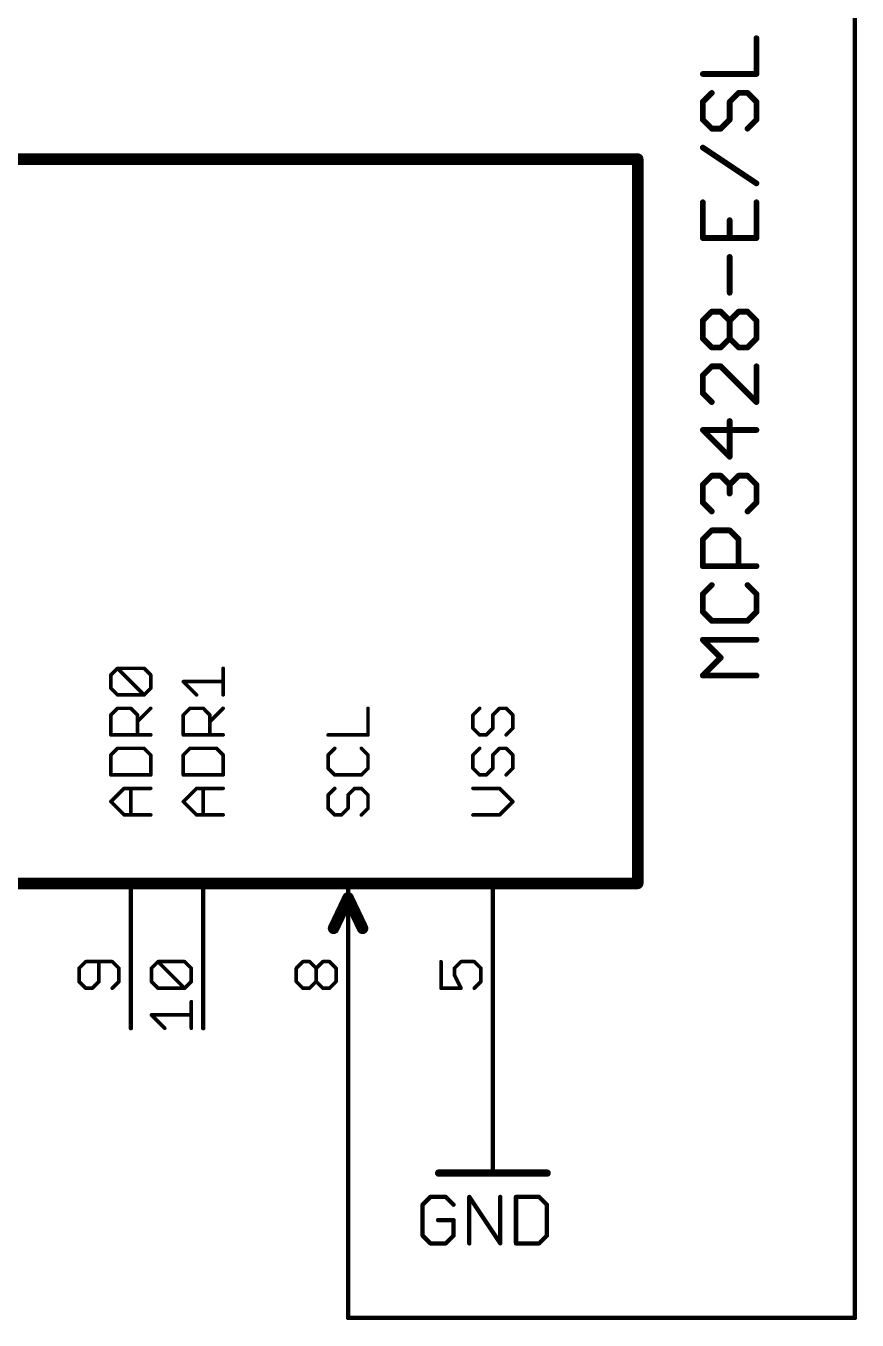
# Model space of a CAD drawing. Extents: x -48 to 226, y 23 to 111.
# Drawn here: x 196.98 to 226.14, y 27.86 to 73.25 of the extents above; entities that cross this region are included whole.
import ezdxf

# ---------------------------------------------------------------- set-up
doc = ezdxf.new("R2010")
doc.units = 0
for name, color, linetype in [('91', 94, 'CONTINUOUS'), ('94', 14, 'CONTINUOUS'), ('95', 251, 'CONTINUOUS'), ('96', 251, 'CONTINUOUS')]:
    doc.layers.add(name, color=color, linetype=linetype)

msp = doc.modelspace()

# ---------------------------------------------------------------- linework, layer by layer
at = {"layer": '91', "const_width": 0.1524}
for points in [[(226.06, 96.52), (226.06, 27.94)], [(208.28, 27.94), (208.28, 38.1)], [(213.36, 38.1), (213.36, 35.56)], [(226.06, 27.94), (208.28, 27.94)]]:
    msp.add_lwpolyline(points, dxfattribs=at)
at = {"layer": '91', "const_width": 0.0762}
for points in [[(208.3181, 38.1, 1), (208.2419, 38.1)], [(213.3981, 38.1, 1), (213.3219, 38.1)], [(213.3219, 35.56, 1), (213.3981, 35.56)], [(208.28, 27.9781, 1), (208.28, 27.9019)], [(208.2419, 27.94, 1), (208.3181, 27.94)], [(226.0219, 27.94, 1), (226.0981, 27.94)], [(226.06, 27.9019, 1), (226.06, 27.9781)]]:
    msp.add_lwpolyline(points, format="xyb", dxfattribs=at)
at = {"layer": '94'}
for points, const_width in [([(218.44, 68.58), (167.64, 68.58)], 0.4064), ([(218.44, 43.18), (218.44, 68.58)], 0.4064), ([(167.64, 43.18), (218.44, 43.18)], 0.4064), ([(200.66, 38.1), (200.66, 43.18)], 0.1524), ([(203.2, 38.1), (203.2, 43.18)], 0.1524), ([(208.28, 38.1), (208.28, 43.18)], 0.1524), ([(213.36, 38.1), (213.36, 43.18)], 0.1524), ([(208.28, 42.672), (207.772, 41.6052)], 0.4064), ([(208.28, 42.672), (208.788, 41.6052)], 0.4064), ([(213.36, 35.56), (213.36, 33.02)], 0.1524), ([(211.455, 33.02), (215.265, 33.02)], 0.254)]:
    msp.add_lwpolyline(points, dxfattribs=dict(at, const_width=const_width))
for points, const_width in [([(218.5416, 68.58, 1), (218.3384, 68.58)], 0.2032), ([(218.44, 68.4784, 1), (218.44, 68.6816)], 0.2032), ([(200.6981, 43.18, 1), (200.6219, 43.18)], 0.0762), ([(203.2381, 43.18, 1), (203.1619, 43.18)], 0.0762), ([(208.3181, 43.18, 1), (208.2419, 43.18)], 0.0762), ([(213.3981, 43.18, 1), (213.3219, 43.18)], 0.0762), ([(218.3384, 43.18, 1), (218.5416, 43.18)], 0.2032), ([(218.44, 43.0784, 1), (218.44, 43.2816)], 0.2032), ([(208.3717, 42.7157, 1), (208.1883, 42.6283)], 0.2032), ([(208.3717, 42.6283, 1), (208.1883, 42.7157)], 0.2032), ([(207.6803, 41.6489, 1), (207.8637, 41.5615)], 0.2032), ([(208.6963, 41.5615, 1), (208.8797, 41.6489)], 0.2032), ([(200.6219, 38.1, 1), (200.6981, 38.1)], 0.0762), ([(203.1619, 38.1, 1), (203.2381, 38.1)], 0.0762), ([(208.2419, 38.1, 1), (208.3181, 38.1)], 0.0762), ([(213.3219, 38.1, 1), (213.3981, 38.1)], 0.0762), ([(213.3981, 35.56, 1), (213.3219, 35.56)], 0.0762), ([(211.455, 33.0835, 1), (211.455, 32.9565)], 0.127), ([(215.265, 32.9565, 1), (215.265, 33.0835)], 0.127), ([(213.3219, 33.02, 1), (213.3981, 33.02)], 0.0762)]:
    msp.add_lwpolyline(points, format="xyb", dxfattribs=dict(at, const_width=const_width))
at = {"layer": '95', "const_width": 0.127}
for points in [[(199.9603, 50.4892), (200.1933, 50.7223)], [(199.9603, 50.0232), (199.9603, 50.4892)], [(200.1933, 50.7223), (201.1255, 50.7223)], [(201.1255, 49.7901), (200.1933, 50.7223)], [(201.1255, 50.7223), (201.3585, 50.4892)], [(201.3585, 50.4892), (201.3585, 50.0232)], [(203.8985, 49.7901), (203.8985, 50.7223)], [(200.1933, 49.7901), (199.9603, 50.0232)], [(201.3585, 50.0232), (201.1255, 49.7901)], [(202.9664, 49.7901), (202.5003, 50.2562)], [(202.5003, 50.2562), (203.8985, 50.2562)], [(201.1255, 49.7901), (200.1933, 49.7901)], [(199.9603, 49.086), (200.1933, 49.319)], [(199.9603, 48.3869), (199.9603, 49.086)], [(200.1933, 49.319), (200.6594, 49.319)], [(200.6594, 49.319), (200.8924, 49.086)], [(200.8924, 48.8529), (201.3585, 49.319)], [(200.8924, 49.086), (200.8924, 48.3869)], [(202.5003, 49.086), (202.7333, 49.319)], [(202.5003, 48.3869), (202.5003, 49.086)], [(202.7333, 49.319), (203.1994, 49.319)], [(203.1994, 49.319), (203.4324, 49.086)], [(203.4324, 48.8529), (203.8985, 49.319)], [(203.4324, 49.086), (203.4324, 48.3869)], [(208.9785, 48.3869), (208.9785, 49.319)], [(212.8933, 49.319), (212.6603, 49.086)], [(212.6603, 49.086), (212.6603, 48.6199)], [(213.3594, 49.086), (213.5924, 49.319)], [(213.3594, 48.6199), (213.3594, 49.086)], [(213.5924, 49.319), (213.8255, 49.319)], [(213.8255, 49.319), (214.0585, 49.086)], [(214.0585, 49.086), (214.0585, 48.6199)], [(212.6603, 48.6199), (212.8933, 48.3869)], [(213.1264, 48.3869), (213.3594, 48.6199)], [(214.0585, 48.6199), (213.8255, 48.3869)], [(201.3585, 48.3869), (199.9603, 48.3869)], [(203.8985, 48.3869), (202.5003, 48.3869)], [(207.5803, 48.3869), (208.9785, 48.3869)], [(212.8933, 48.3869), (213.1264, 48.3869)], [(200.1933, 47.9157), (199.9603, 47.6827)], [(199.9603, 47.6827), (199.9603, 46.9836)], [(201.1255, 47.9157), (200.1933, 47.9157)], [(201.3585, 47.6827), (201.1255, 47.9157)], [(201.3585, 46.9836), (201.3585, 47.6827)], [(202.7333, 47.9157), (202.5003, 47.6827)], [(202.5003, 47.6827), (202.5003, 46.9836)], [(203.6655, 47.9157), (202.7333, 47.9157)], [(203.8985, 47.6827), (203.6655, 47.9157)], [(203.8985, 46.9836), (203.8985, 47.6827)], [(207.8133, 47.9157), (207.5803, 47.6827)], [(207.5803, 47.6827), (207.5803, 47.2166)], [(208.9785, 47.6827), (208.7455, 47.9157)], [(208.9785, 47.2166), (208.9785, 47.6827)], [(212.8933, 47.9157), (212.6603, 47.6827)], [(212.6603, 47.6827), (212.6603, 47.2166)], [(213.3594, 47.6827), (213.5924, 47.9157)], [(213.3594, 47.2166), (213.3594, 47.6827)], [(213.5924, 47.9157), (213.8255, 47.9157)], [(213.8255, 47.9157), (214.0585, 47.6827)], [(214.0585, 47.6827), (214.0585, 47.2166)], [(207.5803, 47.2166), (207.8133, 46.9836)], [(208.7455, 46.9836), (208.9785, 47.2166)], [(212.6603, 47.2166), (212.8933, 46.9836)], [(213.1264, 46.9836), (213.3594, 47.2166)], [(214.0585, 47.2166), (213.8255, 46.9836)], [(199.9603, 46.9836), (201.3585, 46.9836)], [(202.5003, 46.9836), (203.8985, 46.9836)], [(207.8133, 46.9836), (208.7455, 46.9836)], [(212.8933, 46.9836), (213.1264, 46.9836)], [(199.9603, 46.0464), (200.4264, 46.5124)], [(200.4264, 46.5124), (201.3585, 46.5124)], [(200.6594, 45.5803), (200.6594, 46.5124)], [(202.5003, 46.0464), (202.9664, 46.5124)], [(202.9664, 46.5124), (203.8985, 46.5124)], [(203.1994, 45.5803), (203.1994, 46.5124)], [(207.8133, 46.5124), (207.5803, 46.2794)], [(207.5803, 46.2794), (207.5803, 45.8133)], [(208.2794, 46.2794), (208.5124, 46.5124)], [(208.2794, 45.8133), (208.2794, 46.2794)], [(208.5124, 46.5124), (208.7455, 46.5124)], [(208.7455, 46.5124), (208.9785, 46.2794)], [(208.9785, 46.2794), (208.9785, 45.8133)], [(213.5924, 46.5124), (212.6603, 46.5124)], [(214.0585, 46.0464), (213.5924, 46.5124)], [(200.4264, 45.5803), (199.9603, 46.0464)], [(202.9664, 45.5803), (202.5003, 46.0464)], [(207.5803, 45.8133), (207.8133, 45.5803)], [(208.0464, 45.5803), (208.2794, 45.8133)], [(208.9785, 45.8133), (208.7455, 45.5803)], [(213.5924, 45.5803), (214.0585, 46.0464)], [(201.3585, 45.5803), (200.4264, 45.5803)], [(203.8985, 45.5803), (202.9664, 45.5803)], [(207.8133, 45.5803), (208.0464, 45.5803)], [(212.6603, 45.5803), (213.5924, 45.5803)], [(199.0757, 40.4355), (198.8427, 40.2025)], [(200.0079, 40.4355), (199.0757, 40.4355)], [(199.5418, 39.7365), (199.5418, 40.4355)], [(200.2409, 40.2025), (200.0079, 40.4355)], [(201.3827, 40.2025), (201.6157, 40.4355)], [(201.6157, 40.4355), (202.5479, 40.4355)], [(202.5479, 39.5034), (201.6157, 40.4355)], [(202.5479, 40.4355), (202.7809, 40.2025)], [(206.4627, 40.2025), (206.6957, 40.4355)], [(206.6957, 40.4355), (206.9288, 40.4355)], [(206.9288, 40.4355), (207.1618, 40.2025)], [(207.1618, 40.2025), (207.3948, 40.4355)], [(207.3948, 40.4355), (207.6279, 40.4355)], [(207.6279, 40.4355), (207.8609, 40.2025)], [(211.5427, 40.4355), (211.5427, 39.5034)], [(212.0088, 40.2025), (212.2418, 40.4355)], [(212.2418, 40.4355), (212.7079, 40.4355)], [(212.7079, 40.4355), (212.9409, 40.2025)], [(198.8427, 40.2025), (198.8427, 39.7365)], [(200.2409, 39.7365), (200.2409, 40.2025)], [(201.3827, 39.7365), (201.3827, 40.2025)], [(202.7809, 40.2025), (202.7809, 39.7365)], [(206.4627, 39.7365), (206.4627, 40.2025)], [(207.1618, 39.7365), (207.1618, 40.2025)], [(207.8609, 40.2025), (207.8609, 39.7365)], [(212.0088, 39.9695), (212.0088, 40.2025)], [(212.2418, 39.5034), (212.0088, 39.9695)], [(212.9409, 40.2025), (212.9409, 39.7365)], [(198.8427, 39.7365), (199.0757, 39.5034)], [(199.0757, 39.5034), (199.3088, 39.5034)], [(199.3088, 39.5034), (199.5418, 39.7365)], [(200.0079, 39.5034), (200.2409, 39.7365)], [(201.6157, 39.5034), (201.3827, 39.7365)], [(202.5479, 39.5034), (201.6157, 39.5034)], [(202.7809, 39.7365), (202.5479, 39.5034)], [(206.6957, 39.5034), (206.4627, 39.7365)], [(206.9288, 39.5034), (206.6957, 39.5034)], [(207.1618, 39.7365), (206.9288, 39.5034)], [(207.3948, 39.5034), (207.1618, 39.7365)], [(207.6279, 39.5034), (207.3948, 39.5034)], [(207.8609, 39.7365), (207.6279, 39.5034)], [(211.5427, 39.5034), (212.2418, 39.5034)], [(212.9409, 39.7365), (212.7079, 39.5034)], [(202.7809, 38.1001), (202.7809, 39.0323)], [(201.8488, 38.1001), (201.3827, 38.5662)], [(201.3827, 38.5662), (202.7809, 38.5662)]]:
    msp.add_lwpolyline(points, dxfattribs=at)
at = {"layer": '95', "const_width": 0.0635}
for points in [[(199.9921, 50.4892, 1), (199.9286, 50.4892)], [(199.9379, 50.5117, 1), (199.9828, 50.4668)], [(200.1933, 50.754, 1), (200.1933, 50.6905)], [(200.2158, 50.7447, 1), (200.1709, 50.6998)], [(200.2158, 50.6998, 1), (200.1709, 50.7447)], [(201.1479, 50.7447, 1), (201.103, 50.6998)], [(201.1255, 50.6905, 1), (201.1255, 50.754)], [(201.3903, 50.4892, 1), (201.3268, 50.4892)], [(201.336, 50.4668, 1), (201.381, 50.5117)], [(203.9303, 50.7223, 1), (203.8668, 50.7223)], [(199.9828, 50.0456, 1), (199.9379, 50.0007)], [(199.9286, 50.0232, 1), (199.9921, 50.0232)], [(201.3268, 50.0232, 1), (201.3903, 50.0232)], [(201.381, 50.0007, 1), (201.336, 50.0456)], [(202.5003, 50.2879, 1), (202.5003, 50.2244)], [(202.5228, 50.2786, 1), (202.4779, 50.2337)], [(203.8985, 50.2244, 1), (203.8985, 50.2879)], [(200.1933, 49.8219, 1), (200.1933, 49.7584)], [(200.1709, 49.7677, 1), (200.2158, 49.8126)], [(201.103, 49.8126, 1), (201.1479, 49.7677)], [(201.103, 49.7677, 1), (201.1479, 49.8126)], [(201.1255, 49.7584, 1), (201.1255, 49.8219)], [(202.9439, 49.7677, 1), (202.9888, 49.8126)], [(203.8668, 49.7901, 1), (203.9303, 49.7901)], [(199.9921, 49.086, 1), (199.9286, 49.086)], [(199.9379, 49.1084, 1), (199.9828, 49.0635)], [(200.1933, 49.3507, 1), (200.1933, 49.2872)], [(200.2158, 49.2965, 1), (200.1709, 49.3414)], [(200.6819, 49.3414, 1), (200.637, 49.2965)], [(200.6594, 49.2872, 1), (200.6594, 49.3507)], [(200.9242, 49.086, 1), (200.8607, 49.086)], [(200.87, 49.0635, 1), (200.9149, 49.1084)], [(201.381, 49.2965, 1), (201.336, 49.3414)], [(202.5321, 49.086, 1), (202.4686, 49.086)], [(202.4779, 49.1084, 1), (202.5228, 49.0635)], [(202.7333, 49.3507, 1), (202.7333, 49.2872)], [(202.7558, 49.2965, 1), (202.7109, 49.3414)], [(203.2219, 49.3414, 1), (203.177, 49.2965)], [(203.1994, 49.2872, 1), (203.1994, 49.3507)], [(203.4642, 49.086, 1), (203.4007, 49.086)], [(203.41, 49.0635, 1), (203.4549, 49.1084)], [(203.921, 49.2965, 1), (203.876, 49.3414)], [(209.0102, 49.319, 1), (208.9468, 49.319)], [(212.6921, 49.086, 1), (212.6286, 49.086)], [(212.6379, 49.1084, 1), (212.6828, 49.0635)], [(212.9158, 49.2965, 1), (212.8709, 49.3414)], [(213.3912, 49.086, 1), (213.3277, 49.086)], [(213.337, 49.1084, 1), (213.3819, 49.0635)], [(213.5924, 49.3507, 1), (213.5924, 49.2872)], [(213.6149, 49.2965, 1), (213.57, 49.3414)], [(213.8479, 49.3414, 1), (213.803, 49.2965)], [(213.8255, 49.2872, 1), (213.8255, 49.3507)], [(214.0902, 49.086, 1), (214.0268, 49.086)], [(214.036, 49.0635, 1), (214.081, 49.1084)], [(200.87, 48.8754, 1), (200.9149, 48.8305)], [(203.41, 48.8754, 1), (203.4549, 48.8305)], [(212.6828, 48.6423, 1), (212.6379, 48.5974)], [(212.6286, 48.6199, 1), (212.6921, 48.6199)], [(213.3277, 48.6199, 1), (213.3912, 48.6199)], [(213.3819, 48.5974, 1), (213.337, 48.6423)], [(214.0268, 48.6199, 1), (214.0902, 48.6199)], [(214.081, 48.5974, 1), (214.036, 48.6423)], [(199.9603, 48.4186, 1), (199.9603, 48.3551)], [(199.9286, 48.3869, 1), (199.9921, 48.3869)], [(200.8607, 48.3869, 1), (200.9242, 48.3869)], [(201.3585, 48.3551, 1), (201.3585, 48.4186)], [(202.5003, 48.4186, 1), (202.5003, 48.3551)], [(202.4686, 48.3869, 1), (202.5321, 48.3869)], [(203.4007, 48.3869, 1), (203.4642, 48.3869)], [(203.8985, 48.3551, 1), (203.8985, 48.4186)], [(207.5803, 48.4186, 1), (207.5803, 48.3551)], [(208.9468, 48.3869, 1), (209.0102, 48.3869)], [(208.9785, 48.3551, 1), (208.9785, 48.4186)], [(212.8933, 48.4186, 1), (212.8933, 48.3551)], [(212.8709, 48.3644, 1), (212.9158, 48.4093)], [(213.1039, 48.4093, 1), (213.1488, 48.3644)], [(213.1264, 48.3551, 1), (213.1264, 48.4186)], [(213.803, 48.4093, 1), (213.8479, 48.3644)], [(199.9921, 47.6827, 1), (199.9286, 47.6827)], [(199.9379, 47.7051, 1), (199.9828, 47.6602)], [(200.1933, 47.9475, 1), (200.1933, 47.884)], [(200.2158, 47.8933, 1), (200.1709, 47.9382)], [(201.1479, 47.9382, 1), (201.103, 47.8933)], [(201.1255, 47.884, 1), (201.1255, 47.9475)], [(201.3903, 47.6827, 1), (201.3268, 47.6827)], [(201.336, 47.6602, 1), (201.381, 47.7051)], [(202.5321, 47.6827, 1), (202.4686, 47.6827)], [(202.4779, 47.7051, 1), (202.5228, 47.6602)], [(202.7333, 47.9475, 1), (202.7333, 47.884)], [(202.7558, 47.8933, 1), (202.7109, 47.9382)], [(203.6879, 47.9382, 1), (203.643, 47.8933)], [(203.6655, 47.884, 1), (203.6655, 47.9475)], [(203.9303, 47.6827, 1), (203.8668, 47.6827)], [(203.876, 47.6602, 1), (203.921, 47.7051)], [(207.6121, 47.6827, 1), (207.5486, 47.6827)], [(207.5579, 47.7051, 1), (207.6028, 47.6602)], [(207.8358, 47.8933, 1), (207.7909, 47.9382)], [(208.7679, 47.9382, 1), (208.723, 47.8933)], [(209.0102, 47.6827, 1), (208.9468, 47.6827)], [(208.956, 47.6602, 1), (209.001, 47.7051)], [(212.6921, 47.6827, 1), (212.6286, 47.6827)], [(212.6379, 47.7051, 1), (212.6828, 47.6602)], [(212.9158, 47.8933, 1), (212.8709, 47.9382)], [(213.3912, 47.6827, 1), (213.3277, 47.6827)], [(213.337, 47.7051, 1), (213.3819, 47.6602)], [(213.5924, 47.9475, 1), (213.5924, 47.884)], [(213.6149, 47.8933, 1), (213.57, 47.9382)], [(213.8479, 47.9382, 1), (213.803, 47.8933)], [(213.8255, 47.884, 1), (213.8255, 47.9475)], [(214.0902, 47.6827, 1), (214.0268, 47.6827)], [(214.036, 47.6602, 1), (214.081, 47.7051)], [(207.6028, 47.2391, 1), (207.5579, 47.1942)], [(207.5486, 47.2166, 1), (207.6121, 47.2166)], [(208.9468, 47.2166, 1), (209.0102, 47.2166)], [(209.001, 47.1942, 1), (208.956, 47.2391)], [(212.6828, 47.2391, 1), (212.6379, 47.1942)], [(212.6286, 47.2166, 1), (212.6921, 47.2166)], [(213.3277, 47.2166, 1), (213.3912, 47.2166)], [(213.3819, 47.1942, 1), (213.337, 47.2391)], [(214.0268, 47.2166, 1), (214.0902, 47.2166)], [(214.081, 47.1942, 1), (214.036, 47.2391)], [(199.9603, 47.0153, 1), (199.9603, 46.9518)], [(199.9286, 46.9836, 1), (199.9921, 46.9836)], [(201.3268, 46.9836, 1), (201.3903, 46.9836)], [(201.3585, 46.9518, 1), (201.3585, 47.0153)], [(202.5003, 47.0153, 1), (202.5003, 46.9518)], [(202.4686, 46.9836, 1), (202.5321, 46.9836)], [(203.8668, 46.9836, 1), (203.9303, 46.9836)], [(203.8985, 46.9518, 1), (203.8985, 47.0153)], [(207.8133, 47.0153, 1), (207.8133, 46.9518)], [(207.7909, 46.9611, 1), (207.8358, 47.006)], [(208.723, 47.006, 1), (208.7679, 46.9611)], [(208.7455, 46.9518, 1), (208.7455, 47.0153)], [(212.8933, 47.0153, 1), (212.8933, 46.9518)], [(212.8709, 46.9611, 1), (212.9158, 47.006)], [(213.1039, 47.006, 1), (213.1488, 46.9611)], [(213.1264, 46.9518, 1), (213.1264, 47.0153)], [(213.803, 47.006, 1), (213.8479, 46.9611)], [(200.4264, 46.5442, 1), (200.4264, 46.4807)], [(200.4488, 46.49, 1), (200.4039, 46.5349)], [(200.6912, 46.5124, 1), (200.6277, 46.5124)], [(201.3585, 46.4807, 1), (201.3585, 46.5442)], [(202.9664, 46.5442, 1), (202.9664, 46.4807)], [(202.9888, 46.49, 1), (202.9439, 46.5349)], [(203.2312, 46.5124, 1), (203.1677, 46.5124)], [(203.8985, 46.4807, 1), (203.8985, 46.5442)], [(207.6121, 46.2794, 1), (207.5486, 46.2794)], [(207.5579, 46.3018, 1), (207.6028, 46.2569)], [(207.8358, 46.49, 1), (207.7909, 46.5349)], [(208.3112, 46.2794, 1), (208.2477, 46.2794)], [(208.257, 46.3018, 1), (208.3019, 46.2569)], [(208.5124, 46.5442, 1), (208.5124, 46.4807)], [(208.5349, 46.49, 1), (208.49, 46.5349)], [(208.7679, 46.5349, 1), (208.723, 46.49)], [(208.7455, 46.4807, 1), (208.7455, 46.5442)], [(209.0102, 46.2794, 1), (208.9468, 46.2794)], [(208.956, 46.2569, 1), (209.001, 46.3018)], [(212.6603, 46.5442, 1), (212.6603, 46.4807)], [(213.6149, 46.5349, 1), (213.57, 46.49)], [(213.5924, 46.4807, 1), (213.5924, 46.5442)], [(199.9828, 46.0688, 1), (199.9379, 46.0239)], [(199.9379, 46.0688, 1), (199.9828, 46.0239)], [(202.5228, 46.0688, 1), (202.4779, 46.0239)], [(202.4779, 46.0688, 1), (202.5228, 46.0239)], [(207.6028, 45.8358, 1), (207.5579, 45.7909)], [(207.5486, 45.8133, 1), (207.6121, 45.8133)], [(208.2477, 45.8133, 1), (208.3112, 45.8133)], [(208.3019, 45.7909, 1), (208.257, 45.8358)], [(208.9468, 45.8133, 1), (209.0102, 45.8133)], [(209.001, 45.7909, 1), (208.956, 45.8358)], [(214.081, 46.0239, 1), (214.036, 46.0688)], [(214.036, 46.0239, 1), (214.081, 46.0688)], [(200.4264, 45.6121, 1), (200.4264, 45.5485)], [(200.4039, 45.5578, 1), (200.4488, 45.6028)], [(200.6277, 45.5803, 1), (200.6912, 45.5803)], [(201.3585, 45.5485, 1), (201.3585, 45.6121)], [(202.9664, 45.6121, 1), (202.9664, 45.5485)], [(202.9439, 45.5578, 1), (202.9888, 45.6028)], [(203.1677, 45.5803, 1), (203.2312, 45.5803)], [(203.8985, 45.5485, 1), (203.8985, 45.6121)], [(207.8133, 45.6121, 1), (207.8133, 45.5485)], [(207.7909, 45.5578, 1), (207.8358, 45.6028)], [(208.0239, 45.6028, 1), (208.0688, 45.5578)], [(208.0464, 45.5485, 1), (208.0464, 45.6121)], [(208.723, 45.6028, 1), (208.7679, 45.5578)], [(212.6603, 45.6121, 1), (212.6603, 45.5485)], [(213.57, 45.6028, 1), (213.6149, 45.5578)], [(213.5924, 45.5485, 1), (213.5924, 45.6121)], [(199.0757, 40.4673, 1), (199.0757, 40.4038)], [(199.0982, 40.4131, 1), (199.0533, 40.458)], [(199.5736, 40.4355, 1), (199.5101, 40.4355)], [(200.0303, 40.458, 1), (199.9854, 40.4131)], [(200.0079, 40.4038, 1), (200.0079, 40.4673)], [(201.6157, 40.4673, 1), (201.6157, 40.4038)], [(201.6382, 40.458, 1), (201.5933, 40.4131)], [(201.6382, 40.4131, 1), (201.5933, 40.458)], [(202.5703, 40.458, 1), (202.5254, 40.4131)], [(202.5479, 40.4038, 1), (202.5479, 40.4673)], [(206.6957, 40.4673, 1), (206.6957, 40.4038)], [(206.7182, 40.4131, 1), (206.6733, 40.458)], [(206.9512, 40.458, 1), (206.9063, 40.4131)], [(206.9288, 40.4038, 1), (206.9288, 40.4673)], [(207.3948, 40.4673, 1), (207.3948, 40.4038)], [(207.4173, 40.4131, 1), (207.3724, 40.458)], [(207.6503, 40.458, 1), (207.6054, 40.4131)], [(207.6279, 40.4038, 1), (207.6279, 40.4673)], [(211.5745, 40.4355, 1), (211.511, 40.4355)], [(212.2418, 40.4673, 1), (212.2418, 40.4038)], [(212.2643, 40.4131, 1), (212.2194, 40.458)], [(212.7303, 40.458, 1), (212.6854, 40.4131)], [(212.7079, 40.4038, 1), (212.7079, 40.4673)], [(198.8745, 40.2025, 1), (198.811, 40.2025)], [(198.8203, 40.225, 1), (198.8652, 40.1801)], [(200.2726, 40.2025, 1), (200.2092, 40.2025)], [(200.2184, 40.1801, 1), (200.2634, 40.225)], [(201.4145, 40.2025, 1), (201.351, 40.2025)], [(201.3603, 40.225, 1), (201.4052, 40.1801)], [(202.8126, 40.2025, 1), (202.7492, 40.2025)], [(202.7584, 40.1801, 1), (202.8034, 40.225)], [(206.4945, 40.2025, 1), (206.431, 40.2025)], [(206.4403, 40.225, 1), (206.4852, 40.1801)], [(207.1936, 40.2025, 1), (207.1301, 40.2025)], [(207.1394, 40.225, 1), (207.1843, 40.1801)], [(207.1394, 40.1801, 1), (207.1843, 40.225)], [(207.8927, 40.2025, 1), (207.8292, 40.2025)], [(207.8384, 40.1801, 1), (207.8834, 40.225)], [(212.0405, 40.2025, 1), (211.977, 40.2025)], [(211.9863, 40.225, 1), (212.0312, 40.1801)], [(212.0372, 39.9837, 1), (211.9804, 39.9553)], [(211.977, 39.9695, 1), (212.0405, 39.9695)], [(212.9726, 40.2025, 1), (212.9092, 40.2025)], [(212.9184, 40.1801, 1), (212.9634, 40.225)], [(198.8652, 39.7589, 1), (198.8203, 39.714)], [(198.811, 39.7365, 1), (198.8745, 39.7365)], [(199.0757, 39.5352, 1), (199.0757, 39.4717)], [(199.0533, 39.481, 1), (199.0982, 39.5259)], [(199.2863, 39.5259, 1), (199.3312, 39.481)], [(199.3088, 39.4717, 1), (199.3088, 39.5352)], [(199.5101, 39.7365, 1), (199.5736, 39.7365)], [(199.5643, 39.714, 1), (199.5194, 39.7589)], [(199.9854, 39.5259, 1), (200.0303, 39.481)], [(200.2092, 39.7365, 1), (200.2726, 39.7365)], [(200.2634, 39.714, 1), (200.2184, 39.7589)], [(201.4052, 39.7589, 1), (201.3603, 39.714)], [(201.351, 39.7365, 1), (201.4145, 39.7365)], [(201.6157, 39.5352, 1), (201.6157, 39.4717)], [(201.5933, 39.481, 1), (201.6382, 39.5259)], [(202.5254, 39.5259, 1), (202.5703, 39.481)], [(202.5254, 39.481, 1), (202.5703, 39.5259)], [(202.5479, 39.4717, 1), (202.5479, 39.5352)], [(202.7492, 39.7365, 1), (202.8126, 39.7365)], [(202.8034, 39.714, 1), (202.7584, 39.7589)], [(206.4852, 39.7589, 1), (206.4403, 39.714)], [(206.431, 39.7365, 1), (206.4945, 39.7365)], [(206.6957, 39.5352, 1), (206.6957, 39.4717)], [(206.6733, 39.481, 1), (206.7182, 39.5259)], [(206.9063, 39.5259, 1), (206.9512, 39.481)], [(206.9288, 39.4717, 1), (206.9288, 39.5352)], [(207.1843, 39.7589, 1), (207.1394, 39.714)], [(207.1301, 39.7365, 1), (207.1936, 39.7365)], [(207.1843, 39.714, 1), (207.1394, 39.7589)], [(207.3948, 39.5352, 1), (207.3948, 39.4717)], [(207.3724, 39.481, 1), (207.4173, 39.5259)], [(207.6054, 39.5259, 1), (207.6503, 39.481)], [(207.6279, 39.4717, 1), (207.6279, 39.5352)], [(207.8292, 39.7365, 1), (207.8927, 39.7365)], [(207.8834, 39.714, 1), (207.8384, 39.7589)], [(211.5427, 39.5352, 1), (211.5427, 39.4717)], [(211.511, 39.5034, 1), (211.5745, 39.5034)], [(212.2134, 39.4892, 1), (212.2702, 39.5176)], [(212.2418, 39.4717, 1), (212.2418, 39.5352)], [(212.6854, 39.5259, 1), (212.7303, 39.481)], [(212.9092, 39.7365, 1), (212.9726, 39.7365)], [(212.9634, 39.714, 1), (212.9184, 39.7589)], [(202.8126, 39.0323, 1), (202.7492, 39.0323)], [(201.3827, 38.598, 1), (201.3827, 38.5345)], [(201.4052, 38.5887, 1), (201.3603, 38.5438)], [(202.7809, 38.5345, 1), (202.7809, 38.598)], [(201.8263, 38.0777, 1), (201.8712, 38.1226)], [(202.7492, 38.1001, 1), (202.8126, 38.1001)]]:
    msp.add_lwpolyline(points, format="xyb", dxfattribs=at)
at = {"layer": '96'}
for points, const_width in [([(222.6056, 71.5657), (222.6056, 72.8199)], 0.2032), ([(220.7244, 71.5657), (222.6056, 71.5657)], 0.2032), ([(221.0379, 70.9021), (220.7244, 70.5885)], 0.2032), ([(221.665, 70.5885), (221.9785, 70.9021)], 0.2032), ([(221.9785, 70.9021), (222.2921, 70.9021)], 0.2032), ([(222.2921, 70.9021), (222.6056, 70.5885)], 0.2032), ([(220.7244, 70.5885), (220.7244, 69.9615)], 0.2032), ([(221.665, 69.9615), (221.665, 70.5885)], 0.2032), ([(222.6056, 70.5885), (222.6056, 69.9615)], 0.2032), ([(220.7244, 69.9615), (221.0379, 69.6479)], 0.2032), ([(221.3515, 69.6479), (221.665, 69.9615)], 0.2032), ([(222.6056, 69.9615), (222.2921, 69.6479)], 0.2032), ([(221.0379, 69.6479), (221.3515, 69.6479)], 0.2032), ([(222.6056, 67.7301), (220.7244, 68.9843)], 0.2032), ([(220.7244, 67.0664), (220.7244, 65.8123)], 0.2032), ([(222.6056, 65.8123), (222.6056, 67.0664)], 0.2032), ([(221.665, 65.8123), (221.665, 66.4394)], 0.2032), ([(220.7244, 65.8123), (222.6056, 65.8123)], 0.2032), ([(221.665, 63.8945), (221.665, 65.1486)], 0.2032), ([(220.7244, 62.9173), (221.0379, 63.2308)], 0.2032), ([(221.0379, 63.2308), (221.3515, 63.2308)], 0.2032), ([(221.3515, 63.2308), (221.665, 62.9173)], 0.2032), ([(221.665, 62.9173), (221.9785, 63.2308)], 0.2032), ([(221.9785, 63.2308), (222.2921, 63.2308)], 0.2032), ([(222.2921, 63.2308), (222.6056, 62.9173)], 0.2032), ([(220.7244, 62.2902), (220.7244, 62.9173)], 0.2032), ([(221.665, 62.2902), (221.665, 62.9173)], 0.2032), ([(222.6056, 62.9173), (222.6056, 62.2902)], 0.2032), ([(221.0379, 61.9767), (220.7244, 62.2902)], 0.2032), ([(221.665, 62.2902), (221.3515, 61.9767)], 0.2032), ([(221.9785, 61.9767), (221.665, 62.2902)], 0.2032), ([(222.6056, 62.2902), (222.2921, 61.9767)], 0.2032), ([(221.3515, 61.9767), (221.0379, 61.9767)], 0.2032), ([(222.2921, 61.9767), (221.9785, 61.9767)], 0.2032), ([(221.0379, 61.313), (220.7244, 60.9995)], 0.2032), ([(221.3515, 61.313), (221.0379, 61.313)], 0.2032), ([(222.6056, 60.0589), (221.3515, 61.313)], 0.2032), ([(222.6056, 61.313), (222.6056, 60.0589)], 0.2032), ([(220.7244, 60.9995), (220.7244, 60.3724)], 0.2032), ([(220.7244, 60.3724), (221.0379, 60.0589)], 0.2032), ([(221.665, 58.141), (221.665, 59.3952)], 0.2032), ([(222.6056, 59.0817), (220.7244, 59.0817)], 0.2032), ([(220.7244, 59.0817), (221.665, 58.141)], 0.2032), ([(220.7244, 57.1638), (221.0379, 57.4774)], 0.2032), ([(220.7244, 56.5368), (220.7244, 57.1638)], 0.2032), ([(221.0379, 57.4774), (221.3515, 57.4774)], 0.2032), ([(221.3515, 57.4774), (221.665, 57.1638)], 0.2032), ([(221.665, 57.1638), (221.9785, 57.4774)], 0.2032), ([(221.665, 57.1638), (221.665, 56.8503)], 0.2032), ([(221.9785, 57.4774), (222.2921, 57.4774)], 0.2032), ([(222.2921, 57.4774), (222.6056, 57.1638)], 0.2032), ([(222.6056, 57.1638), (222.6056, 56.5368)], 0.2032), ([(221.0379, 56.2232), (220.7244, 56.5368)], 0.2032), ([(222.6056, 56.5368), (222.2921, 56.2232)], 0.2032), ([(220.7244, 55.246), (221.0379, 55.5596)], 0.2032), ([(221.0379, 55.5596), (221.665, 55.5596)], 0.2032), ([(221.665, 55.5596), (221.9785, 55.246)], 0.2032), ([(220.7244, 54.3054), (220.7244, 55.246)], 0.2032), ([(221.9785, 55.246), (221.9785, 54.3054)], 0.2032), ([(222.6056, 54.3054), (220.7244, 54.3054)], 0.2032), ([(221.0379, 53.6418), (220.7244, 53.3282)], 0.2032), ([(222.6056, 53.3282), (222.2921, 53.6418)], 0.2032), ([(220.7244, 53.3282), (220.7244, 52.7011)], 0.2032), ([(222.6056, 52.7011), (222.6056, 53.3282)], 0.2032), ([(220.7244, 52.7011), (221.0379, 52.3876)], 0.2032), ([(222.2921, 52.3876), (222.6056, 52.7011)], 0.2032), ([(221.0379, 52.3876), (222.2921, 52.3876)], 0.2032), ([(221.3515, 51.0969), (220.7244, 51.7239)], 0.2032), ([(220.7244, 51.7239), (222.6056, 51.7239)], 0.2032), ([(220.7244, 50.4698), (221.3515, 51.0969)], 0.2032), ([(222.6056, 50.4698), (220.7244, 50.4698)], 0.2032), ([(211.1674, 32.1832), (210.8962, 31.912)], 0.1524), ([(211.7097, 32.1832), (211.1674, 32.1832)], 0.1524), ([(211.9809, 31.912), (211.7097, 32.1832)], 0.1524), ([(212.5334, 30.5562), (212.5334, 32.1832)], 0.1524), ([(212.5334, 32.1832), (213.618, 30.5562)], 0.1524), ([(213.618, 30.5562), (213.618, 32.1832)], 0.1524), ([(214.1705, 32.1832), (214.1705, 30.5562)], 0.1524), ([(214.984, 32.1832), (214.1705, 32.1832)], 0.1524), ([(215.2552, 31.912), (214.984, 32.1832)], 0.1524), ([(210.8962, 31.912), (210.8962, 30.8274)], 0.1524), ([(215.2552, 30.8274), (215.2552, 31.912)], 0.1524), ([(211.9809, 31.3697), (211.4385, 31.3697)], 0.1524), ([(211.9809, 30.8274), (211.9809, 31.3697)], 0.1524), ([(210.8962, 30.8274), (211.1674, 30.5562)], 0.1524), ([(211.7097, 30.5562), (211.9809, 30.8274)], 0.1524), ([(214.984, 30.5562), (215.2552, 30.8274)], 0.1524), ([(211.1674, 30.5562), (211.7097, 30.5562)], 0.1524), ([(214.1705, 30.5562), (214.984, 30.5562)], 0.1524)]:
    msp.add_lwpolyline(points, dxfattribs=dict(at, const_width=const_width))
for points, const_width in [([(222.6564, 72.8199, 1), (222.5548, 72.8199)], 0.1016), ([(220.7244, 71.6165, 1), (220.7244, 71.5149)], 0.1016), ([(222.5548, 71.5657, 1), (222.6564, 71.5657)], 0.1016), ([(222.6056, 71.5149, 1), (222.6056, 71.6165)], 0.1016), ([(221.0738, 70.8661, 1), (221.002, 70.938)], 0.1016), ([(221.9785, 70.9529, 1), (221.9785, 70.8513)], 0.1016), ([(222.0145, 70.8661, 1), (221.9426, 70.938)], 0.1016), ([(222.328, 70.938, 1), (222.2561, 70.8661)], 0.1016), ([(222.2921, 70.8513, 1), (222.2921, 70.9529)], 0.1016), ([(220.7752, 70.5885, 1), (220.6736, 70.5885)], 0.1016), ([(220.6885, 70.6244, 1), (220.7603, 70.5526)], 0.1016), ([(221.7158, 70.5885, 1), (221.6142, 70.5885)], 0.1016), ([(221.6291, 70.6244, 1), (221.7009, 70.5526)], 0.1016), ([(222.6564, 70.5885, 1), (222.5548, 70.5885)], 0.1016), ([(222.5697, 70.5526, 1), (222.6415, 70.6244)], 0.1016), ([(220.7603, 69.9974, 1), (220.6885, 69.9255)], 0.1016), ([(220.6736, 69.9615, 1), (220.7752, 69.9615)], 0.1016), ([(221.6142, 69.9615, 1), (221.7158, 69.9615)], 0.1016), ([(221.7009, 69.9255, 1), (221.6291, 69.9974)], 0.1016), ([(222.5548, 69.9615, 1), (222.6564, 69.9615)], 0.1016), ([(222.6415, 69.9255, 1), (222.5697, 69.9974)], 0.1016), ([(221.0379, 69.6987, 1), (221.0379, 69.5971)], 0.1016), ([(221.002, 69.612, 1), (221.0738, 69.6838)], 0.1016), ([(221.3155, 69.6838, 1), (221.3874, 69.612)], 0.1016), ([(221.3515, 69.5971, 1), (221.3515, 69.6987)], 0.1016), ([(222.2561, 69.6838, 1), (222.328, 69.612)], 0.1016), ([(220.7526, 69.0265, 1), (220.6962, 68.942)], 0.1016), ([(222.5774, 67.6878, 1), (222.6338, 67.7724)], 0.1016), ([(220.7752, 67.0664, 1), (220.6736, 67.0664)], 0.1016), ([(222.6564, 67.0664, 1), (222.5548, 67.0664)], 0.1016), ([(221.7158, 66.4394, 1), (221.6142, 66.4394)], 0.1016), ([(220.7244, 65.8631, 1), (220.7244, 65.7615)], 0.1016), ([(220.6736, 65.8123, 1), (220.7752, 65.8123)], 0.1016), ([(221.6142, 65.8123, 1), (221.7158, 65.8123)], 0.1016), ([(222.5548, 65.8123, 1), (222.6564, 65.8123)], 0.1016), ([(222.6056, 65.7615, 1), (222.6056, 65.8631)], 0.1016), ([(221.7158, 65.1486, 1), (221.6142, 65.1486)], 0.1016), ([(221.6142, 63.8945, 1), (221.7158, 63.8945)], 0.1016), ([(221.0379, 63.2816, 1), (221.0379, 63.18)], 0.1016), ([(221.0738, 63.1949, 1), (221.002, 63.2667)], 0.1016), ([(221.3874, 63.2667, 1), (221.3155, 63.1949)], 0.1016), ([(221.3515, 63.18, 1), (221.3515, 63.2816)], 0.1016), ([(221.9785, 63.2816, 1), (221.9785, 63.18)], 0.1016), ([(222.0145, 63.1949, 1), (221.9426, 63.2667)], 0.1016), ([(222.328, 63.2667, 1), (222.2561, 63.1949)], 0.1016), ([(222.2921, 63.18, 1), (222.2921, 63.2816)], 0.1016), ([(220.7752, 62.9173, 1), (220.6736, 62.9173)], 0.1016), ([(220.6885, 62.9532, 1), (220.7603, 62.8814)], 0.1016), ([(221.7158, 62.9173, 1), (221.6142, 62.9173)], 0.1016), ([(221.6291, 62.9532, 1), (221.7009, 62.8814)], 0.1016), ([(221.6291, 62.8814, 1), (221.7009, 62.9532)], 0.1016), ([(222.6564, 62.9173, 1), (222.5548, 62.9173)], 0.1016), ([(222.5697, 62.8814, 1), (222.6415, 62.9532)], 0.1016), ([(220.7603, 62.3261, 1), (220.6885, 62.2543)], 0.1016), ([(220.6736, 62.2902, 1), (220.7752, 62.2902)], 0.1016), ([(221.7009, 62.3261, 1), (221.6291, 62.2543)], 0.1016), ([(221.6142, 62.2902, 1), (221.7158, 62.2902)], 0.1016), ([(221.7009, 62.2543, 1), (221.6291, 62.3261)], 0.1016), ([(222.5548, 62.2902, 1), (222.6564, 62.2902)], 0.1016), ([(222.6415, 62.2543, 1), (222.5697, 62.3261)], 0.1016), ([(221.0379, 62.0275, 1), (221.0379, 61.9259)], 0.1016), ([(221.002, 61.9408, 1), (221.0738, 62.0126)], 0.1016), ([(221.3155, 62.0126, 1), (221.3874, 61.9408)], 0.1016), ([(221.3515, 61.9259, 1), (221.3515, 62.0275)], 0.1016), ([(221.9785, 62.0275, 1), (221.9785, 61.9259)], 0.1016), ([(221.9426, 61.9408, 1), (222.0145, 62.0126)], 0.1016), ([(222.2561, 62.0126, 1), (222.328, 61.9408)], 0.1016), ([(222.2921, 61.9259, 1), (222.2921, 62.0275)], 0.1016), ([(221.0379, 61.3638, 1), (221.0379, 61.2622)], 0.1016), ([(221.0738, 61.2771, 1), (221.002, 61.3489)], 0.1016), ([(221.3874, 61.3489, 1), (221.3155, 61.2771)], 0.1016), ([(221.3515, 61.2622, 1), (221.3515, 61.3638)], 0.1016), ([(222.6564, 61.313, 1), (222.5548, 61.313)], 0.1016), ([(220.7752, 60.9995, 1), (220.6736, 60.9995)], 0.1016), ([(220.6885, 61.0354, 1), (220.7603, 60.9635)], 0.1016), ([(220.7603, 60.4083, 1), (220.6885, 60.3365)], 0.1016), ([(220.6736, 60.3724, 1), (220.7752, 60.3724)], 0.1016), ([(221.002, 60.0229, 1), (221.0738, 60.0948)], 0.1016), ([(222.5548, 60.0589, 1), (222.6564, 60.0589)], 0.1016), ([(222.5697, 60.0229, 1), (222.6415, 60.0948)], 0.1016), ([(221.7158, 59.3952, 1), (221.6142, 59.3952)], 0.1016), ([(220.7244, 59.1325, 1), (220.7244, 59.0309)], 0.1016), ([(220.7603, 59.1176, 1), (220.6885, 59.0457)], 0.1016), ([(222.6056, 59.0309, 1), (222.6056, 59.1325)], 0.1016), ([(221.6142, 58.141, 1), (221.7158, 58.141)], 0.1016), ([(221.6291, 58.1051, 1), (221.7009, 58.177)], 0.1016), ([(220.7752, 57.1638, 1), (220.6736, 57.1638)], 0.1016), ([(220.6885, 57.1998, 1), (220.7603, 57.1279)], 0.1016), ([(221.0379, 57.5282, 1), (221.0379, 57.4266)], 0.1016), ([(221.0738, 57.4415, 1), (221.002, 57.5133)], 0.1016), ([(221.3874, 57.5133, 1), (221.3155, 57.4415)], 0.1016), ([(221.3515, 57.4266, 1), (221.3515, 57.5282)], 0.1016), ([(221.7158, 57.1638, 1), (221.6142, 57.1638)], 0.1016), ([(221.6291, 57.1998, 1), (221.7009, 57.1279)], 0.1016), ([(221.6291, 57.1279, 1), (221.7009, 57.1998)], 0.1016), ([(221.9785, 57.5282, 1), (221.9785, 57.4266)], 0.1016), ([(222.0145, 57.4415, 1), (221.9426, 57.5133)], 0.1016), ([(222.328, 57.5133, 1), (222.2561, 57.4415)], 0.1016), ([(222.2921, 57.4266, 1), (222.2921, 57.5282)], 0.1016), ([(222.6564, 57.1638, 1), (222.5548, 57.1638)], 0.1016), ([(222.5697, 57.1279, 1), (222.6415, 57.1998)], 0.1016), ([(221.6142, 56.8503, 1), (221.7158, 56.8503)], 0.1016), ([(220.7603, 56.5727, 1), (220.6885, 56.5009)], 0.1016), ([(220.6736, 56.5368, 1), (220.7752, 56.5368)], 0.1016), ([(221.002, 56.1873, 1), (221.0738, 56.2592)], 0.1016), ([(222.2561, 56.2592, 1), (222.328, 56.1873)], 0.1016), ([(222.5548, 56.5368, 1), (222.6564, 56.5368)], 0.1016), ([(222.6415, 56.5009, 1), (222.5697, 56.5727)], 0.1016), ([(221.0379, 55.6104, 1), (221.0379, 55.5088)], 0.1016), ([(221.0738, 55.5236, 1), (221.002, 55.5955)], 0.1016), ([(221.7009, 55.5955, 1), (221.6291, 55.5236)], 0.1016), ([(221.665, 55.5088, 1), (221.665, 55.6104)], 0.1016), ([(220.7752, 55.246, 1), (220.6736, 55.246)], 0.1016), ([(220.6885, 55.2819, 1), (220.7603, 55.2101)], 0.1016), ([(222.0293, 55.246, 1), (221.9277, 55.246)], 0.1016), ([(221.9426, 55.2101, 1), (222.0145, 55.2819)], 0.1016), ([(220.7244, 54.3562, 1), (220.7244, 54.2546)], 0.1016), ([(220.6736, 54.3054, 1), (220.7752, 54.3054)], 0.1016), ([(221.9277, 54.3054, 1), (222.0293, 54.3054)], 0.1016), ([(222.6056, 54.2546, 1), (222.6056, 54.3562)], 0.1016), ([(221.0738, 53.6058, 1), (221.002, 53.6777)], 0.1016), ([(222.328, 53.6777, 1), (222.2561, 53.6058)], 0.1016), ([(220.7752, 53.3282, 1), (220.6736, 53.3282)], 0.1016), ([(220.6885, 53.3641, 1), (220.7603, 53.2923)], 0.1016), ([(222.6564, 53.3282, 1), (222.5548, 53.3282)], 0.1016), ([(222.5697, 53.2923, 1), (222.6415, 53.3641)], 0.1016), ([(220.7603, 52.7371, 1), (220.6885, 52.6652)], 0.1016), ([(220.6736, 52.7011, 1), (220.7752, 52.7011)], 0.1016), ([(222.5548, 52.7011, 1), (222.6564, 52.7011)], 0.1016), ([(222.6415, 52.6652, 1), (222.5697, 52.7371)], 0.1016), ([(221.0379, 52.4384, 1), (221.0379, 52.3368)], 0.1016), ([(221.002, 52.3517, 1), (221.0738, 52.4235)], 0.1016), ([(222.2561, 52.4235, 1), (222.328, 52.3517)], 0.1016), ([(222.2921, 52.3368, 1), (222.2921, 52.4384)], 0.1016), ([(220.7603, 51.7599, 1), (220.6885, 51.688)], 0.1016), ([(220.7244, 51.7747, 1), (220.7244, 51.6731)], 0.1016), ([(222.6056, 51.6731, 1), (222.6056, 51.7747)], 0.1016), ([(221.3874, 51.0609, 1), (221.3155, 51.1328)], 0.1016), ([(221.3155, 51.0609, 1), (221.3874, 51.1328)], 0.1016), ([(220.7244, 50.5206, 1), (220.7244, 50.419)], 0.1016), ([(220.6885, 50.5057, 1), (220.7603, 50.4339)], 0.1016), ([(222.6056, 50.419, 1), (222.6056, 50.5206)], 0.1016), ([(211.1674, 32.2213, 1), (211.1674, 32.1451)], 0.0762), ([(211.1943, 32.1562, 1), (211.1404, 32.2101)], 0.0762), ([(211.7366, 32.2101, 1), (211.6828, 32.1562)], 0.0762), ([(211.7097, 32.1451, 1), (211.7097, 32.2213)], 0.0762), ([(212.5715, 32.1832, 1), (212.4953, 32.1832)], 0.0762), ([(212.5651, 32.2043, 1), (212.5017, 32.1621)], 0.0762), ([(213.6561, 32.1832, 1), (213.5799, 32.1832)], 0.0762), ([(214.2086, 32.1832, 1), (214.1324, 32.1832)], 0.0762), ([(214.1705, 32.2213, 1), (214.1705, 32.1451)], 0.0762), ([(215.0109, 32.2101, 1), (214.9571, 32.1562)], 0.0762), ([(214.984, 32.1451, 1), (214.984, 32.2213)], 0.0762), ([(210.9343, 31.912, 1), (210.8581, 31.912)], 0.0762), ([(210.8693, 31.939, 1), (210.9231, 31.8851)], 0.0762), ([(211.9539, 31.8851, 1), (212.0078, 31.939)], 0.0762), ([(215.2933, 31.912, 1), (215.2171, 31.912)], 0.0762), ([(215.2282, 31.8851, 1), (215.2821, 31.939)], 0.0762), ([(211.4385, 31.4078, 1), (211.4385, 31.3316)], 0.0762), ([(212.019, 31.3697, 1), (211.9428, 31.3697)], 0.0762), ([(211.9809, 31.3316, 1), (211.9809, 31.4078)], 0.0762), ([(210.9231, 30.8543, 1), (210.8693, 30.8004)], 0.0762), ([(210.8581, 30.8274, 1), (210.9343, 30.8274)], 0.0762), ([(211.9428, 30.8274, 1), (212.019, 30.8274)], 0.0762), ([(212.0078, 30.8004, 1), (211.9539, 30.8543)], 0.0762), ([(215.2171, 30.8274, 1), (215.2933, 30.8274)], 0.0762), ([(215.2821, 30.8004, 1), (215.2282, 30.8543)], 0.0762), ([(211.1674, 30.5943, 1), (211.1674, 30.5181)], 0.0762), ([(211.1404, 30.5293, 1), (211.1943, 30.5831)], 0.0762), ([(211.6828, 30.5831, 1), (211.7366, 30.5293)], 0.0762), ([(211.7097, 30.5181, 1), (211.7097, 30.5943)], 0.0762), ([(212.4953, 30.5562, 1), (212.5715, 30.5562)], 0.0762), ([(213.5799, 30.5562, 1), (213.6561, 30.5562)], 0.0762), ([(213.5863, 30.5351, 1), (213.6497, 30.5773)], 0.0762), ([(214.1705, 30.5943, 1), (214.1705, 30.5181)], 0.0762), ([(214.1324, 30.5562, 1), (214.2086, 30.5562)], 0.0762), ([(214.9571, 30.5831, 1), (215.0109, 30.5293)], 0.0762), ([(214.984, 30.5181, 1), (214.984, 30.5943)], 0.0762)]:
    msp.add_lwpolyline(points, format="xyb", dxfattribs=dict(at, const_width=const_width))

doc.saveas('drawing.dxf')
